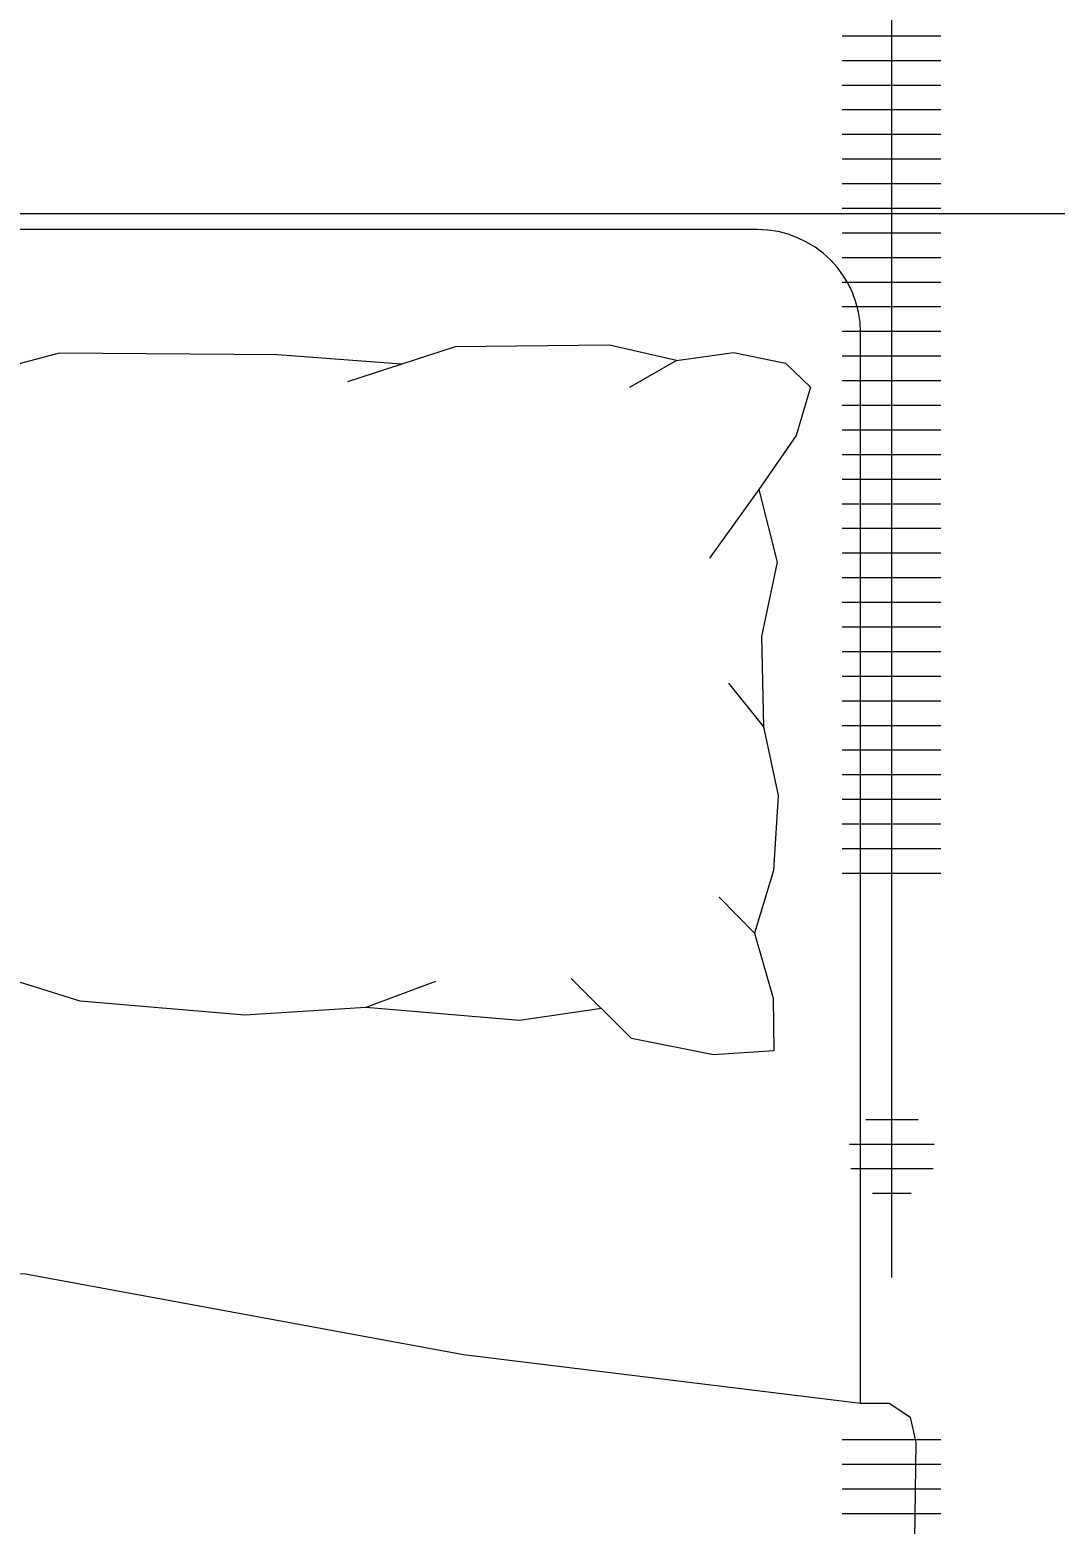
# Model space of a CAD drawing. Header units: millimetres. Extents: x -59 to 123, y 54 to 155.
# Drawn here: x -51.277 to -50.756, y 149.717 to 150.476 of the extents above; entities that cross this region are included whole.
import ezdxf

# ---------------------------------------------------------------- set-up
doc = ezdxf.new("R2010")
doc.units = ezdxf.units.MM
doc.linetypes.add('CONTINUA', pattern=[0])
doc.linetypes.add('DASHDOT', pattern=[25.4, 12.7, -6.35, 0, -6.35])
doc.layers.get('0').update_dxf_attribs({"lineweight": 9})
doc.layers.get('Defpoints').update_dxf_attribs({"lineweight": 0})
doc.layers.add('A-COT', color=8, linetype='Continuous')
for name, color, linetype, lineweight in [('DET-CORTE', 86, 'Continuous', 50), ('mobiliario', 7, 'Continuous', 0), ('MUROS', 7, 'Continuous', 80)]:
    doc.layers.add(name, color=color, linetype=linetype, lineweight=lineweight)
doc.styles.add('style1', font='arial.ttf', dxfattribs={"height": 0.1})
doc.dimstyles.new('luis1', dxfattribs={"dimtxt": 0.1, "dimasz": 0.08, "dimexe": 0.08, "dimexo": 0.08, "dimgap": 0.08, "dimtad": 2, "dimzin": 4, "dimdsep": 46, "dimtxsty": 'style1', "dimblk": 'ARCHTICK', "dimcen": 2, "dimdle": 0.08, "dimclrd": 256, "dimclre": 256, "dimclrt": 256, "dimadec": 0, "dimazin": 1, "dimtfac": 1, "dimtix": 1, "dimtmove": 0, "dimatfit": 3, "dimfxl": 1, "dimtolj": 1, "dimarcsym": 0})

# ---------------------------------------------------------------- blocks, each defined once
blk = doc.blocks.new('CAMA MATRIMONIAL')
at = {"layer": 'mobiliario'}
for p, q in [((2858.16822, 870.5459), (2857.46474, 870.5459)), ((2858.22065, 869.95004), (2858.22065, 870.49347)), ((2858.23549, 869.95004), (2858.22064, 869.95004))]:
    blk.add_line(p, q, dxfattribs=at)
for points in [[(2858.12721, 870.4795), (2858.09329, 870.48728), (2858.01489, 870.48631), (2857.96031, 870.46863)], [(2857.9878, 870.47753), (2857.92483, 870.48223), (2857.81407, 870.48323), (2857.77911, 870.4739)], [(2858.12721, 870.4795), (2858.10344, 870.46566)], [(2858.12721, 870.4795), (2858.15611, 870.48347), (2858.18253, 870.47805), (2858.19516, 870.46582), (2858.18795, 870.44144), (2858.16909, 870.41395), (2858.14405, 870.37919)], [(2858.16909, 870.41395), (2858.17831, 870.37711), (2858.17029, 870.33942), (2858.17133, 870.29353)], [(2858.15356, 870.31561), (2858.17133, 870.29353), (2858.17877, 870.25872), (2858.17646, 870.22067), (2858.16688, 870.1888)], [(2858.14888, 870.20707), (2858.16688, 870.1888), (2858.17634, 870.15577), (2858.17663, 870.12902), (2858.14594, 870.12707), (2858.1044, 870.13531), (2858.07377, 870.16581)], [(2858.00489, 870.16427), (2857.9697, 870.15113), (2857.90832, 870.14722), (2857.82467, 870.15421), (2857.77217, 870.17076)], [(2858.08915, 870.1505), (2858.04764, 870.14449), (2857.9697, 870.15113)], [(2858.22065, 869.95004), (2858.01913, 869.97469), (2857.79704, 870.01579), (2857.70413, 870.02032)], [(2858.23549, 869.95004), (2858.24573, 869.9432), (2858.24859, 869.93035), (2858.24716, 869.81892), (2858.25145, 869.68035), (2858.2443, 869.37836), (2858.24716, 869.15836), (2858.2443, 869.14408), (2858.23549, 869.14408)]]:
    blk.add_lwpolyline(points, dxfattribs=at)
blk.add_arc((2858.16822, 870.49347), 0.05243, 0, 90, dxfattribs=at)
blk = doc.blocks.new('_ArchTick')
at = {"color": 0, "linetype": 'ByBlock', "const_width": 0.15}
blk.add_lwpolyline([(-0.5, -0.5), (0.5, 0.5)], dxfattribs=at)
blk = doc.blocks.new('*D192')
at = {"layer": 'A-COT', "linetype": 'Continuous', "lineweight": -2, "transparency": 16777216}
for p, q in [((-54.60557, 150.68858), (-54.60557, 150.86858)), ((-49.30557, 150.68858), (-49.30557, 150.86858)), ((-54.68557, 150.78858), (-49.22557, 150.78858))]:
    blk.add_line(p, q, dxfattribs=at)
at = {"layer": 'Defpoints', "color": 0, "linetype": 'CONTINUA', "transparency": 16777216}
for p in [(-49.30557, 150.78858), (-54.60557, 150.38228), (-49.30557, 150.38228)]:
    blk.add_point(p, dxfattribs=at)
at = {"layer": 'A-COT', "linetype": 'CONTINUA', "lineweight": -2, "transparency": 16777216, "xscale": 0.08, "yscale": 0.08, "zscale": 0.08, "rotation": 180}
blk.add_blockref('_ArchTick', (-54.60557, 150.78858), dxfattribs=at)
at = {"layer": 'A-COT', "linetype": 'CONTINUA', "lineweight": -2, "transparency": 16777216, "xscale": 0.08, "yscale": 0.08, "zscale": 0.08}
blk.add_blockref('_ArchTick', (-49.30557, 150.78858), dxfattribs=at)
at = {"layer": 'A-COT', "linetype": 'CONTINUA', "lineweight": 5, "transparency": 16777216, "insert": (-51.95557, 150.91967), "char_height": 0.1, "attachment_point": 5, "style": 'style1'}
blk.add_mtext('\\A1;5.30', dxfattribs=at)

msp = doc.modelspace()

# ---------------------------------------------------------------- hatches: boundary and pattern name
at = {"layer": 'DET-CORTE', "linetype": 'DASHDOT', "lineweight": 5, "ltscale": 0.1}
h = msp.add_hatch(dxfattribs=at)
h.set_pattern_fill('ANSI31', color=256, scale=0.1, angle=-45, style=0)
h.set_pattern_definition([(1e-14, (-90.208243, 35.335076), (0, -0.0125), [])])
h.paths.add_polyline_path([(-50.81444, 149.26351), (-50.86444, 149.26351), (-50.86444, 149.76351), (-50.81444, 149.76351)])
h.paths.add_polyline_path([(-50.83924, 149.8828, -1), (-50.83924, 149.92701, -1)])
h.paths.add_polyline_path([(-50.81444, 150.04551), (-50.86444, 150.04551), (-50.86444, 150.7627), (-50.81444, 150.7627)])
h.paths.add_polyline_path([(-50.83924, 150.88181, -1), (-50.83924, 150.92603, -1)])
h.paths.add_polyline_path([(-50.81444, 151.0447), (-50.86444, 151.0447), (-50.86444, 151.5447), (-50.81444, 151.5447)])

# ---------------------------------------------------------------- linework, layer by layer
msp.add_line((-50.83944, 151.11239), (-50.83944, 130.39887), dxfattribs=at)
at = {"layer": 'MUROS', "lineweight": 5}
msp.add_line((-49.30557, 150.38228), (-54.60557, 150.38228), dxfattribs=at)

# ---------------------------------------------------------------- block references
msp.add_blockref('CAMA MATRIMONIAL', (-2909.07577, -720.17168), dxfattribs=at)

# ---------------------------------------------------------------- dimensions: what is measured, and where the dimension line sits
at = {"layer": 'A-COT', "linetype": 'CONTINUA', "lineweight": 5}
dim = msp.add_linear_dim(base=(-49.30557, 150.78858), p1=(-54.60557, 150.38228), p2=(-49.30557, 150.38228), dimstyle='luis1', override={"dimtmove": 1, "dimfxl": 0.1, "dimfxlon": 1, "dimarcsym": 2}, dxfattribs=at)
dim.commit()
dim.dimension.update_dxf_attribs({"geometry": '*D192', "text_midpoint": (-51.95557, 150.91967)})

doc.saveas('drawing.dxf')
